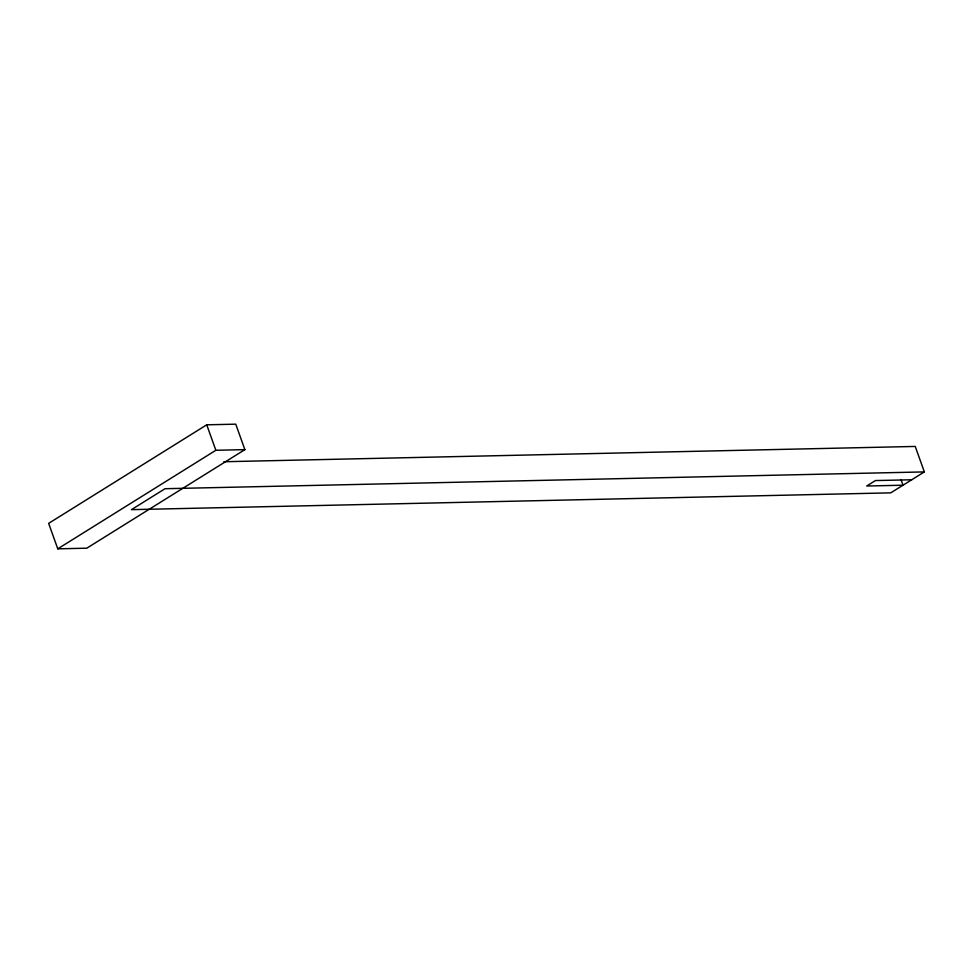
<?xml version="1.0" encoding="UTF-8"?>
<svg xmlns="http://www.w3.org/2000/svg" width="973" height="973" viewBox="0 0 973 973"><rect width="100%" height="100%" fill="white"/><g stroke="black" fill="none" stroke-linecap="round" stroke-linejoin="round"><path stroke-width="1.46" d="M206.738 424.812L48.65 523.365L57.772 548.833L86.792 548.188L244.88 449.635L235.758 424.167L206.738 424.812L215.848 450.28L244.88 449.635M57.772 548.833L215.848 450.28M924.35 471.905L890.757 492.849L131.44 509.657L165.033 488.714L924.35 471.905L915.228 446.437L223.851 461.737M911.75 479.762L875.457 480.565L866.712 486.014L903.017 485.211L900.986 479.543"/></g></svg>
